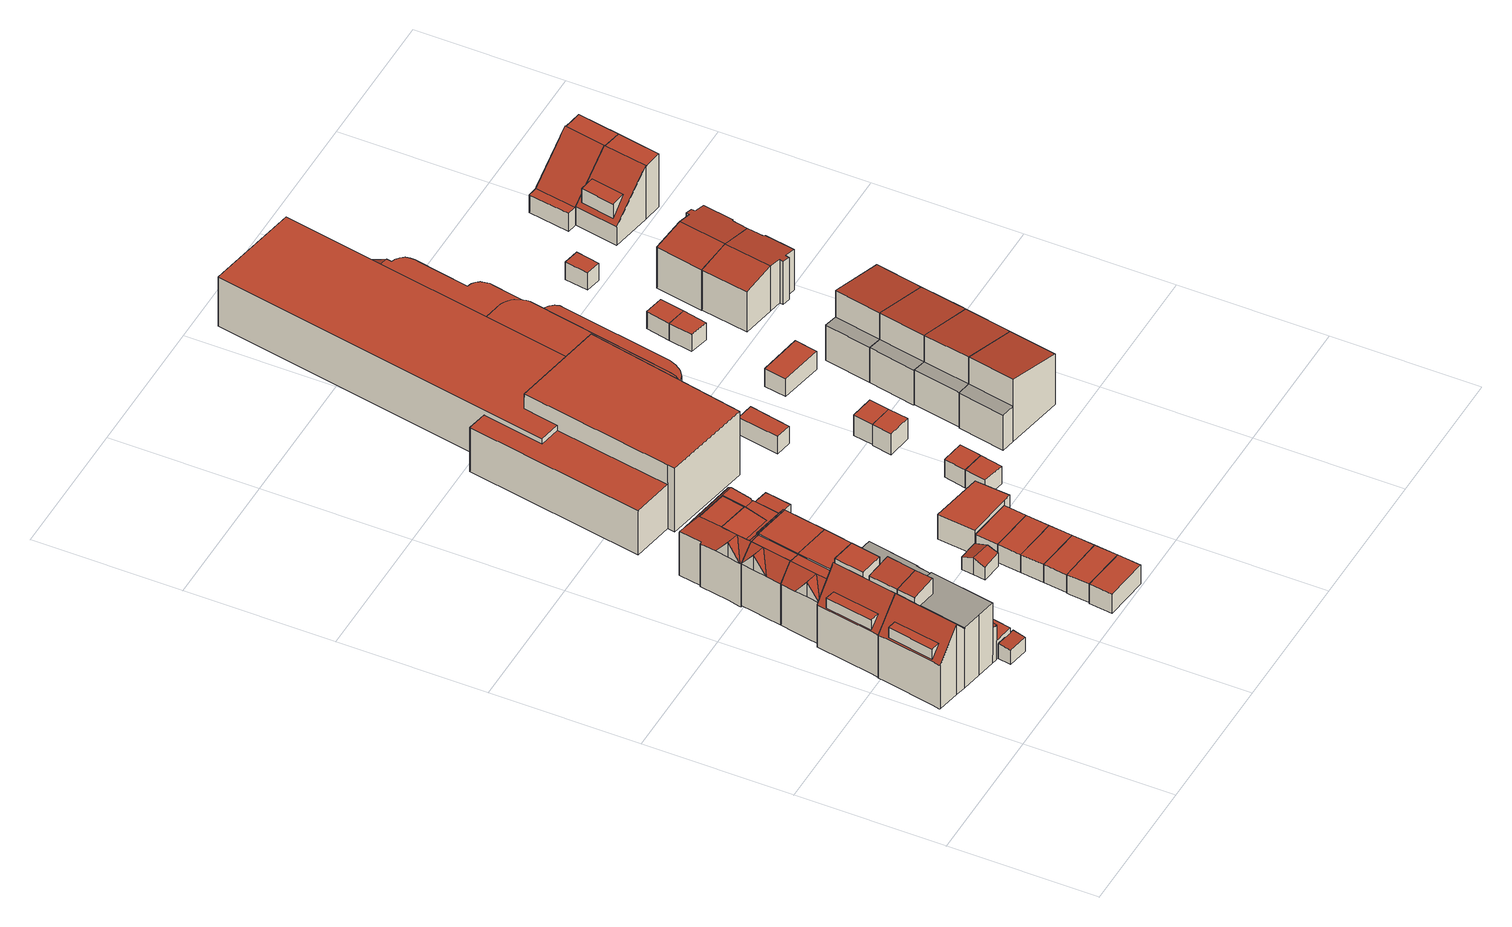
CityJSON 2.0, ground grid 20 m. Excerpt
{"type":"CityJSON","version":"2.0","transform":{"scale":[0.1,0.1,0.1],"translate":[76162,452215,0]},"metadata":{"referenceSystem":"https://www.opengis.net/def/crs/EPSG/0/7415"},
"CityObjects":{
"building1":{"type":"Building","attributes":{"Volume":985.79,"Dakoppervlakte":87.23,"Muuroppervlakte":390.51,"Vloeroppervlakte":123.59,"hoogte_Z_max_in_m_NAP":12.57,"GEB_DOEL":"woonfunctie","dateOfConstruction":"1930-01-01","measuredHeight":11.74},"children":["building1-1"],"geometry":[{"type":"MultiSurface","lod":"2","boundaries":[[[0,1,2,3,4,5,6,7,8,9,10,11,12,13,14,15,16,17,18,19,20,21]],[[22,23,24,25]],[[26,27,28,29,30]],[[31,32,33,34,35,36,37,38,39,40,41,42]],[[43,44,45,46,47]],[[48,49,50,51]],[[52,53,54,55]],[[56,57,58,59,60,61,62],[63,64,65,66]],[[67,68,58,57,69,70]],[[71,56,62]],[[72,73,74,75]],[[76,77,78,79,80,81,82,83]],[[70,69,82,81]],[[9,8,83,82,69]],[[8,7,44,76,83]],[[0,21,78,77,52]],[[78,21,20,79]],[[3,2,40,39]],[[1,41,40,2]],[[37,5,4,3,39,38]],[[44,7,6,5,37,46]],[[24,23,43,47]],[[1,0,52,55,41]],[[29,28,54,53]],[[47,46,37,36,24]],[[49,34,33,50]],[[28,27,31,42]],[[26,32,31,27]],[[42,41,55,54,28]],[[50,33,32,26,30,51]],[[48,22,25,35,34,49]],[[23,22,48,51,30,29,53,52,77,76,44,43]],[[69,57,10,9]],[[60,59,16,15,14,13,12,71,62,61]],[[71,12,11,10,57,56]],[[68,18,17,16,59,58]],[[75,79,20,19,18,68,72]],[[67,73,72,68]],[[74,80,79,75]],[[80,74,73,67,70,81]],[[35,25,24,36]],[[84,63,66,85]],[[66,65,85]],[[65,64,84,85]],[[64,63,84]]],"semantics":{"surfaces":[{"type":"GroundSurface"},{"type":"OuterFloorSurface"},{"type":"RoofSurface"},{"type":"WallSurface"}],"values":[0,1,1,2,2,2,2,2,2,2,2,1,3,3,3,3,3,3,3,3,3,3,3,3,3,3,3,3,3,3,3,3,3,3,3,3,3,3,3,3,3,2,3,3,3]}}]},
"building1-1":{"type":"BuildingInstallation","attributes":{"relationToConstruction":"outside"},"parents":["building1"],"geometry":[{"type":"MultiSurface","lod":"2","boundaries":[[[84,63,66,85]],[[66,65,85]],[[65,64,84,85]],[[64,63,84]]],"semantics":{"surfaces":[{"type":"RoofSurface"},{"type":"WallSurface"}],"values":[0,1,1,1]}}]},
"building2":{"type":"Building","attributes":{"Volume":12.25,"Dakoppervlakte":5.34,"Muuroppervlakte":21.79,"Vloeroppervlakte":5.33,"hoogte_Z_max_in_m_NAP":3.14,"GEB_DOEL":"onbekend","dateOfConstruction":"1930-01-01","measuredHeight":2.36},"geometry":[{"type":"Solid","lod":"2","boundaries":[[[[86,87,88,4]],[[89,90,91,92]],[[89,92,86,4]],[[4,88,90,89]],[[87,91,90,88]],[[91,87,86,92]]]],"semantics":{"surfaces":[{"type":"GroundSurface"},{"type":"RoofSurface"},{"type":"WallSurface"}],"values":[[0,1,2,2,2,2]]}}]},
"building3":{"type":"Building","attributes":{"Volume":968.01,"Dakoppervlakte":81.92,"Muuroppervlakte":411.8,"Vloeroppervlakte":108.68,"hoogte_Z_max_in_m_NAP":12.57,"GEB_DOEL":"woonfunctie","dateOfConstruction":"1930-01-01","measuredHeight":11.71},"children":["building3-1"],"geometry":[{"type":"Solid","lod":"2","boundaries":[[[[93,94,95,96,97,98,99,100,101,102,103,104,105,106,107,108,109,110,111,112,113,114,115,116]],[[117,118,119,120,121]],[[122,123,124,125,126,127]],[[128,129,130,131]],[[132,133,134,135,136]],[[137,138,139,59,58,140],[141,142,143,144]],[[145,146,140,58,68,147,148,149]],[[150,151,152,153]],[[154,72,75,155]],[[156,157,158,159,160,161,79,78,162,163]],[[162,78,93,116]],[[116,115,134,163,162]],[[149,148,160,159]],[[123,122,127,109,108,107]],[[110,126,125,111]],[[126,110,109,127]],[[107,106,130,129,123]],[[131,119,118,128]],[[115,114,135,134]],[[114,113,112,121,132,136,135]],[[112,111,125,117,121]],[[133,132,121,120]],[[128,118,124,123,129]],[[133,120,119,131,130,156,163,134]],[[58,97,96,68]],[[100,138,137,101]],[[138,100,99,98,59,139]],[[58,59,98,97]],[[140,146,103,102,101,137]],[[151,150,146,145]],[[72,68,96,95,94,79,75]],[[72,154,147,68]],[[157,156,130,106,105]],[[93,78,79,94]],[[152,158,157,153]],[[150,153,157,105,104,103,146]],[[158,152,151,145,149,159]],[[75,79,161,155]],[[154,155,161,160,148,147]],[[117,125,124,118]],[[164,142,141,165]],[[141,144,165]],[[164,165,144,143]],[[143,142,164]]]],"semantics":{"surfaces":[{"type":"GroundSurface"},{"type":"OuterFloorSurface"},{"type":"RoofSurface"},{"type":"WallSurface"}],"values":[[0,1,2,2,2,2,2,2,2,1,3,3,3,3,3,3,3,3,3,3,3,3,3,3,3,3,3,3,3,3,3,3,3,3,3,3,3,3,3,3,2,3,3,3]]}}]},
"building3-1":{"type":"BuildingInstallation","attributes":{"relationToConstruction":"outside"},"parents":["building3"],"geometry":[{"type":"MultiSurface","lod":"2","boundaries":[[[164,142,141,165]],[[141,144,165]],[[164,165,144,143]],[[143,142,164]]],"semantics":{"surfaces":[{"type":"RoofSurface"},{"type":"WallSurface"}],"values":[0,1,1,1]}}]},
"building4":{"type":"Building","attributes":{"Volume":493.57,"Dakoppervlakte":54.8,"Muuroppervlakte":266.29,"Vloeroppervlakte":64.6,"hoogte_Z_max_in_m_NAP":9.84,"GEB_DOEL":"woonfunctie","dateOfConstruction":"1925-01-01","measuredHeight":8.9},"geometry":[{"type":"Solid","lod":"2","boundaries":[[[[166,108,167,168,169,170,171,101,172,173,174,175,176,177,178,179]],[[180,181,182,183]],[[184,185,186,187]],[[188,189,190,191]],[[192,193,194]],[[192,194,195]],[[196,192,195]],[[197,198,193,192]],[[196,199,200,197,192]],[[199,201,202,200]],[[202,189,188,181,178,177]],[[190,201,169,168,182,191]],[[187,179,178,181,180]],[[183,182,168,167,184]],[[187,186,166,179]],[[166,186,185,108]],[[183,184,187,180]],[[188,191,182,181]],[[197,200,176,175,174,198]],[[193,198,174,173,172,101,195,203]],[[196,195,101,171,170,169,201,199]],[[200,202,177,176]],[[203,195,194]],[[194,193,203]],[[189,202,201,190]],[[184,167,108,185]]]],"semantics":{"surfaces":[{"type":"GroundSurface"},{"type":"OuterFloorSurface"},{"type":"RoofSurface"},{"type":"WallSurface"}],"values":[[0,1,1,2,2,2,2,2,2,2,3,3,3,3,3,3,3,3,3,3,3,3,3,3,3,3]]}}]},
"building5":{"type":"Building","attributes":{"Volume":495.86,"Dakoppervlakte":55.96,"Muuroppervlakte":270.55,"Vloeroppervlakte":62.1,"hoogte_Z_max_in_m_NAP":9.84,"GEB_DOEL":"woonfunctie","dateOfConstruction":"1925-01-01","measuredHeight":8.95},"geometry":[{"type":"Solid","lod":"2","boundaries":[[[[204,205,206,207,166,179,178,177,176,175,174,208,209,210,211,212]],[[181,180,213,214,215]],[[186,216,217,187]],[[188,218,219,189]],[[220,221,222]],[[222,223,220]],[[224,223,222]],[[197,222,221,198]],[[200,202,225,226]],[[226,224,222,197,200]],[[204,212,225,219,218,215]],[[178,181,188,189,202,177]],[[214,205,204,215]],[[180,181,178,179,187]],[[179,166,186,187]],[[207,206,217,216]],[[217,206,205,214,213,180,187]],[[218,188,181,215]],[[223,224,226,211,210]],[[227,223,210,209,208,174,198,221]],[[197,198,174,175,176,177,202,200]],[[225,212,211,226]],[[227,221,220]],[[220,223,227]],[[219,225,202,189]],[[186,166,207,216]]]],"semantics":{"surfaces":[{"type":"GroundSurface"},{"type":"OuterFloorSurface"},{"type":"RoofSurface"},{"type":"WallSurface"}],"values":[[0,1,1,2,2,2,2,2,2,2,3,3,3,3,3,3,3,3,3,3,3,3,3,3,3,3]]}}]},
"building6":{"type":"Building","attributes":{"Volume":734.08,"Dakoppervlakte":132.28,"Muuroppervlakte":306.81,"Vloeroppervlakte":100.16,"hoogte_Z_max_in_m_NAP":9.84,"GEB_DOEL":"woonfunctie","dateOfConstruction":"1925-01-01","measuredHeight":9.11},"geometry":[{"type":"Solid","lod":"2","boundaries":[[[[228,229,230,231,232,233,234,235,236,237,238,239,240,241,242,243,244,245,246]],[[247,248,249,250]],[[251,252,219,218]],[[253,226,225,254]],[[255,256,257]],[[255,258,256]],[[224,255,257,223]],[[259,260,261,262,263,258,255]],[[224,226,253,264,265,266,259,255]],[[214,267,268,269,270,266,265,271,215]],[[272,273,269,268,274]],[[275,276,261,260,273,272]],[[272,274,275]],[[259,266,270,277]],[[273,277,270,269]],[[278,279,280,281]],[[282,283,284,285]],[[232,276,275,233]],[[261,276,232,231,230,262]],[[262,230,229,263]],[[226,224,223,244,243]],[[214,215,241,240,281]],[[267,248,236,235,268]],[[274,268,235,234,233,275]],[[218,219,225,242,241,215]],[[264,253,254]],[[226,243,242,225]],[[252,254,225,219]],[[271,251,218,215]],[[265,264,254,252,251,271]],[[286,257,256]],[[263,229,228,246,245,244,223,257,286,258]],[[281,240,239,278]],[[278,239,238,279]],[[250,279,238,237,247]],[[248,247,237,236]],[[250,249,280,279]],[[281,280,249,248,267,214]],[[259,283,282,260]],[[285,273,260,282]],[[273,285,284,277]],[[284,283,259,277]],[[256,258,286]]]],"semantics":{"surfaces":[{"type":"GroundSurface"},{"type":"OuterFloorSurface"},{"type":"RoofSurface"},{"type":"WallSurface"}],"values":[[0,1,2,2,2,2,2,2,2,2,2,2,2,2,2,2,2,3,3,3,3,3,3,3,3,3,3,3,3,3,3,3,3,3,3,3,3,3,3,3,3,3,3]]}}]},
"building7":{"type":"Building","attributes":{"Volume":57.65,"Dakoppervlakte":19.54,"Muuroppervlakte":55.02,"Vloeroppervlakte":19.54,"hoogte_Z_max_in_m_NAP":3.78,"GEB_DOEL":"overige gebruiksfunctie","dateOfConstruction":"1999-01-01","measuredHeight":2.95},"geometry":[{"type":"Solid","lod":"2","boundaries":[[[[287,288,289,290]],[[291,292,293,294]],[[290,294,293,287]],[[290,289,291,294]],[[291,289,288,292]],[[288,287,293,292]]]],"semantics":{"surfaces":[{"type":"GroundSurface"},{"type":"RoofSurface"},{"type":"WallSurface"}],"values":[[0,1,2,2,2,2]]}}]},
"building8":{"type":"Building","attributes":{"Volume":56.15,"Dakoppervlakte":19.52,"Muuroppervlakte":53.61,"Vloeroppervlakte":19.52,"hoogte_Z_max_in_m_NAP":3.78,"GEB_DOEL":"overige gebruiksfunctie","dateOfConstruction":"1999-01-01","measuredHeight":2.88},"geometry":[{"type":"Solid","lod":"2","boundaries":[[[[295,296,297,298,299]],[[300,301,294,293,302]],[[298,300,302,299]],[[300,298,297,296,294,301]],[[295,293,294,296]],[[295,299,302,293]]]],"semantics":{"surfaces":[{"type":"GroundSurface"},{"type":"RoofSurface"},{"type":"WallSurface"}],"values":[[0,1,2,2,2,2]]}}]},
"building9":{"type":"Building","attributes":{"Volume":22.44,"Dakoppervlakte":10.22,"Muuroppervlakte":27.28,"Vloeroppervlakte":9.63,"hoogte_Z_max_in_m_NAP":3.41,"GEB_DOEL":"onbekend","dateOfConstruction":"1930-01-01","measuredHeight":2.63},"geometry":[{"type":"Solid","lod":"2","boundaries":[[[[303,304,305,306,307,308]],[[309,310,311,312]],[[311,313,314,312]],[[308,307,310,309]],[[305,304,314,313]],[[303,312,314,304]],[[310,307,306,305,313,311]],[[303,308,309,312]]]],"semantics":{"surfaces":[{"type":"GroundSurface"},{"type":"RoofSurface"},{"type":"WallSurface"}],"values":[[0,1,1,2,2,2,2,2]]}}]},
"building10":{"type":"Building","attributes":{"Volume":55.06,"Dakoppervlakte":19.52,"Muuroppervlakte":52.57,"Vloeroppervlakte":19.52,"hoogte_Z_max_in_m_NAP":3.78,"GEB_DOEL":"overige gebruiksfunctie","dateOfConstruction":"1999-01-01","measuredHeight":2.82},"geometry":[{"type":"Solid","lod":"2","boundaries":[[[[315,316,317,318]],[[319,300,302,320]],[[318,319,320,315]],[[318,317,300,319]],[[300,317,316,302]],[[316,315,320,302]]]],"semantics":{"surfaces":[{"type":"GroundSurface"},{"type":"RoofSurface"},{"type":"WallSurface"}],"values":[[0,1,2,2,2,2]]}}]},
"building11":{"type":"Building","attributes":{"Volume":55.03,"Dakoppervlakte":19.51,"Muuroppervlakte":52.55,"Vloeroppervlakte":19.51,"hoogte_Z_max_in_m_NAP":3.78,"GEB_DOEL":"overige gebruiksfunctie","dateOfConstruction":"1999-01-01","measuredHeight":2.82},"geometry":[{"type":"Solid","lod":"2","boundaries":[[[[321,315,318,322]],[[323,324,319,320]],[[322,324,323,321]],[[319,324,322,318]],[[315,320,319,318]],[[315,321,323,320]]]],"semantics":{"surfaces":[{"type":"GroundSurface"},{"type":"RoofSurface"},{"type":"WallSurface"}],"values":[[0,1,2,2,2,2]]}}]},
"building12":{"type":"Building","attributes":{"Volume":55.5,"Dakoppervlakte":19.75,"Muuroppervlakte":52.58,"Vloeroppervlakte":19.75,"hoogte_Z_max_in_m_NAP":3.78,"GEB_DOEL":"overige gebruiksfunctie","dateOfConstruction":"1999-01-01","measuredHeight":2.81},"geometry":[{"type":"Solid","lod":"2","boundaries":[[[[325,321,322,326]],[[327,328,324,323]],[[326,328,327,325]],[[326,322,324,328]],[[321,323,324,322]],[[327,323,321,325]]]],"semantics":{"surfaces":[{"type":"GroundSurface"},{"type":"RoofSurface"},{"type":"WallSurface"}],"values":[[0,1,2,2,2,2]]}}]},
"building13":{"type":"Building","attributes":{"Volume":54.33,"Dakoppervlakte":19.54,"Muuroppervlakte":51.82,"Vloeroppervlakte":19.54,"hoogte_Z_max_in_m_NAP":3.78,"GEB_DOEL":"overige gebruiksfunctie","dateOfConstruction":"1999-01-01","measuredHeight":2.78},"geometry":[{"type":"Solid","lod":"2","boundaries":[[[[329,325,326,330]],[[331,332,328,327]],[[330,332,331,329]],[[330,326,328,332]],[[325,327,328,326]],[[325,329,331,327]]]],"semantics":{"surfaces":[{"type":"GroundSurface"},{"type":"RoofSurface"},{"type":"WallSurface"}],"values":[[0,1,2,2,2,2]]}}]},
"building14":{"type":"Building","attributes":{"Volume":25.53,"Dakoppervlakte":11.36,"Muuroppervlakte":30.41,"Vloeroppervlakte":11.36,"hoogte_Z_max_in_m_NAP":2.63,"GEB_DOEL":"onbekend","dateOfConstruction":"1925-01-01","measuredHeight":2.3},"geometry":[{"type":"Solid","lod":"2","boundaries":[[[[333,334,335,336]],[[337,338,339,340]],[[340,339,335,334]],[[334,333,337,340]],[[333,336,338,337]],[[335,339,338,336]]]],"semantics":{"surfaces":[{"type":"GroundSurface"},{"type":"RoofSurface"},{"type":"WallSurface"}],"values":[[0,1,2,2,2,2]]}}]},
"building15":{"type":"Building","attributes":{"Volume":138.2,"Dakoppervlakte":36.28,"Muuroppervlakte":93.65,"Vloeroppervlakte":36.28,"hoogte_Z_max_in_m_NAP":4.46,"GEB_DOEL":"onbekend","dateOfConstruction":"1999-01-01","measuredHeight":3.81},"geometry":[{"type":"Solid","lod":"2","boundaries":[[[[341,342,343,344,345]],[[346,347,348,349,350]],[[345,348,347,341]],[[345,344,349,348]],[[344,343,350,349]],[[342,346,350,343]],[[342,341,347,346]]]],"semantics":{"surfaces":[{"type":"GroundSurface"},{"type":"RoofSurface"},{"type":"WallSurface"}],"values":[[0,1,2,2,2,2,2]]}}]},
"building16":{"type":"Building","attributes":{"Volume":27.37,"Dakoppervlakte":9.5,"Muuroppervlakte":35.52,"Vloeroppervlakte":9.5,"hoogte_Z_max_in_m_NAP":3.74,"GEB_DOEL":"onbekend","dateOfConstruction":"1999-01-01","measuredHeight":2.88},"geometry":[{"type":"Solid","lod":"2","boundaries":[[[[351,352,353,354]],[[355,356,357,358]],[[351,354,355,358]],[[355,354,353,356]],[[356,353,352,357]],[[351,358,357,352]]]],"semantics":{"surfaces":[{"type":"GroundSurface"},{"type":"RoofSurface"},{"type":"WallSurface"}],"values":[[0,1,2,2,2,2]]}}]},
"building17":{"type":"Building","attributes":{"Volume":26.94,"Dakoppervlakte":9.5,"Muuroppervlakte":34.96,"Vloeroppervlakte":9.5,"hoogte_Z_max_in_m_NAP":3.74,"GEB_DOEL":"onbekend","dateOfConstruction":"1999-01-01","measuredHeight":2.83},"geometry":[{"type":"Solid","lod":"2","boundaries":[[[[352,351,359,360,361]],[[357,362,363,364,358]],[[358,351,352,357]],[[357,352,361,360,363,362]],[[364,363,360,359]],[[358,364,359,351]]]],"semantics":{"surfaces":[{"type":"GroundSurface"},{"type":"RoofSurface"},{"type":"WallSurface"}],"values":[[0,1,2,2,2,2]]}}]},
"building18":{"type":"Building","attributes":{"Volume":34.54,"Dakoppervlakte":13.11,"Muuroppervlakte":42.15,"Vloeroppervlakte":13.11,"hoogte_Z_max_in_m_NAP":3.57,"GEB_DOEL":"onbekend","dateOfConstruction":"2016-01-01","measuredHeight":2.63},"geometry":[{"type":"Solid","lod":"2","boundaries":[[[[365,366,367,368]],[[369,370,371,372]],[[365,368,370,369]],[[368,367,371,370]],[[366,372,371,367]],[[366,365,369,372]]]],"semantics":{"surfaces":[{"type":"GroundSurface"},{"type":"RoofSurface"},{"type":"WallSurface"}],"values":[[0,1,2,2,2,2]]}}]},
"building19":{"type":"Building","attributes":{"Volume":9701.47,"Dakoppervlakte":1337.52,"Muuroppervlakte":1464.94,"Vloeroppervlakte":1333.33,"hoogte_Z_max_in_m_NAP":10.81,"GEB_DOEL":"onderwijsfunctie","dateOfConstruction":"2016-01-01","measuredHeight":9.97},"geometry":[{"type":"Solid","lod":"2","boundaries":[[[[373,374,375,376,377,378,379,380,381,382,383,384,385,386,387,388,389,390,391,392,393,394,395,396,397,398,399,400,401,402,403,404,405,406,407,408,409,410,411,412,413,414,415,416]],[[417,418,419,420,421,422]],[[423,424,425,426,427]],[[428,429,430,431,432,433]],[[434,435,436,437,438,439,440,441,442,443,444,445,446,447,448,449,450,451,452,453,454,455,456,457,458,459,460,461,462,463,464,465,466,467,468,469,470,471,472]],[[454,473,474,455]],[[475,476,477,478,479,480,481,482,483,484,485,486,487,488,489,490,491,492,493]],[[382,417,422,383]],[[417,382,381,431,430,418]],[[377,376,424,423]],[[375,478,477,425,424,376]],[[423,427,428,378,377]],[[431,381,380,432]],[[432,380,379,433]],[[379,378,428,433]],[[386,385,473,454]],[[384,474,473,385]],[[467,466,413,412]],[[468,467,412,411]],[[411,410,469,468]],[[410,409,470,469]],[[470,409,408,471]],[[471,408,407,472]],[[406,434,472,407]],[[405,435,434,406]],[[435,405,404,436]],[[403,437,436,404]],[[403,402,438,437]],[[439,438,402,401]],[[439,401,400,399,441,440]],[[399,398,442,441]],[[397,443,442,398]],[[445,444,396,395]],[[395,394,446,445]],[[448,447,446,394,393,392]],[[391,449,448,392]],[[390,450,449,391]],[[389,451,450,390]],[[452,451,389,388]],[[453,452,388,387]],[[386,454,453,387]],[[478,375,374,479]],[[374,373,480,479]],[[373,416,481,480]],[[416,415,482,481]],[[415,414,483,482]],[[484,483,414,413,466]],[[466,465,485,484]],[[464,486,485,465]],[[486,464,463,487]],[[487,463,462,488]],[[461,489,488,462]],[[460,490,489,461]],[[490,460,459,491]],[[492,491,459,458]],[[493,492,458,457]],[[456,475,493,457]],[[419,418,430,429]],[[456,455,474,384,383,422,421,476,475]],[[428,427,426,420,419,429]],[[476,421,420,426,425,477]],[[396,444,443,397]]]],"semantics":{"surfaces":[{"type":"GroundSurface"},{"type":"RoofSurface"},{"type":"WallSurface"}],"values":[[0,1,1,1,1,1,1,2,2,2,2,2,2,2,2,2,2,2,2,2,2,2,2,2,2,2,2,2,2,2,2,2,2,2,2,2,2,2,2,2,2,2,2,2,2,2,2,2,2,2,2,2,2,2,2,2,2,2,2,2,2,2]]}}]},
"building20":{"type":"Building","attributes":{"Volume":30.49,"Dakoppervlakte":9.07,"Muuroppervlakte":40.66,"Vloeroppervlakte":9.07,"hoogte_Z_max_in_m_NAP":3.74,"GEB_DOEL":"onbekend","dateOfConstruction":"1999-01-01","measuredHeight":3.36},"geometry":[{"type":"Solid","lod":"2","boundaries":[[[[494,495,496,497]],[[498,499,500,501]],[[497,496,501,500]],[[496,495,498,501]],[[494,499,498,495]],[[499,494,497,500]]]],"semantics":{"surfaces":[{"type":"GroundSurface"},{"type":"RoofSurface"},{"type":"WallSurface"}],"values":[[0,1,2,2,2,2]]}}]},
"building21":{"type":"Building","attributes":{"Volume":29.18,"Dakoppervlakte":9.07,"Muuroppervlakte":38.93,"Vloeroppervlakte":9.07,"hoogte_Z_max_in_m_NAP":3.74,"GEB_DOEL":"onbekend","dateOfConstruction":"1999-01-01","measuredHeight":3.22},"geometry":[{"type":"Solid","lod":"2","boundaries":[[[[502,503,504,505]],[[500,499,506,507]],[[505,499,500,502]],[[505,504,506,499]],[[503,507,506,504]],[[503,502,500,507]]]],"semantics":{"surfaces":[{"type":"GroundSurface"},{"type":"RoofSurface"},{"type":"WallSurface"}],"values":[[0,1,2,2,2,2]]}}]},
"building22":{"type":"Building","attributes":{"Volume":535.11,"Dakoppervlakte":54.92,"Muuroppervlakte":277.89,"Vloeroppervlakte":65.65,"hoogte_Z_max_in_m_NAP":10.68,"GEB_DOEL":"woonfunctie","dateOfConstruction":"1999-01-01","measuredHeight":9.64},"geometry":[{"type":"Solid","lod":"2","boundaries":[[[[508,509,510,511,512,513]],[[514,515,516,517]],[[518,519,520,521]],[[521,508,513,518]],[[514,519,518,513,512]],[[509,508,521,520,517]],[[509,517,516,510]],[[514,512,511,515]],[[516,515,511,510]],[[519,514,517,520]]]],"semantics":{"surfaces":[{"type":"GroundSurface"},{"type":"OuterFloorSurface"},{"type":"RoofSurface"},{"type":"WallSurface"}],"values":[[0,1,2,3,3,3,3,3,3,3]]}}]},
"building23":{"type":"Building","attributes":{"Volume":50.68,"Dakoppervlakte":18.69,"Muuroppervlakte":49.53,"Vloeroppervlakte":18.69,"hoogte_Z_max_in_m_NAP":3.75,"GEB_DOEL":"onbekend","dateOfConstruction":"1999-01-01","measuredHeight":2.71},"geometry":[{"type":"Solid","lod":"2","boundaries":[[[[522,523,524,525]],[[526,527,528,529]],[[525,529,528,522]],[[525,524,526,529]],[[523,527,526,524]],[[523,522,528,527]]]],"semantics":{"surfaces":[{"type":"GroundSurface"},{"type":"RoofSurface"},{"type":"WallSurface"}],"values":[[0,1,2,2,2,2]]}}]},
"building24":{"type":"Building","attributes":{"Volume":530.64,"Dakoppervlakte":54.43,"Muuroppervlakte":276.71,"Vloeroppervlakte":65.23,"hoogte_Z_max_in_m_NAP":10.68,"GEB_DOEL":"woonfunctie","dateOfConstruction":"1999-01-01","measuredHeight":9.63},"geometry":[{"type":"Solid","lod":"2","boundaries":[[[[530,531,532,533,534,535,536]],[[515,514,537,538,539]],[[540,541,519,518]],[[518,535,534,540]],[[534,533,537,541,540]],[[536,535,518,519,514]],[[538,537,533,532]],[[538,532,531,530,515,539]],[[514,515,530,536]],[[541,537,514,519]]]],"semantics":{"surfaces":[{"type":"GroundSurface"},{"type":"OuterFloorSurface"},{"type":"RoofSurface"},{"type":"WallSurface"}],"values":[[0,1,2,3,3,3,3,3,3,3]]}}]},
"building25":{"type":"Building","attributes":{"Volume":531.37,"Dakoppervlakte":54.29,"Muuroppervlakte":277.31,"Vloeroppervlakte":65.14,"hoogte_Z_max_in_m_NAP":10.68,"GEB_DOEL":"woonfunctie","dateOfConstruction":"1999-01-01","measuredHeight":9.65},"geometry":[{"type":"Solid","lod":"2","boundaries":[[[[542,543,544,545,546,547,548,549]],[[538,537,550,551,552]],[[541,540,553,554,555]],[[547,546,550,555,554]],[[540,541,537,542,549]],[[540,549,548,547,554,553]],[[551,550,546,545]],[[551,545,544,543,538,552]],[[542,537,538,543]],[[537,541,555,550]]]],"semantics":{"surfaces":[{"type":"GroundSurface"},{"type":"OuterFloorSurface"},{"type":"RoofSurface"},{"type":"WallSurface"}],"values":[[0,1,2,3,3,3,3,3,3,3]]}}]},
"building26":{"type":"Building","attributes":{"Volume":24.26,"Dakoppervlakte":8.98,"Muuroppervlakte":32.56,"Vloeroppervlakte":8.98,"hoogte_Z_max_in_m_NAP":3.68,"GEB_DOEL":"onbekend","dateOfConstruction":"1960-01-01","measuredHeight":2.7},"geometry":[{"type":"Solid","lod":"2","boundaries":[[[[556,557,558,559]],[[560,561,562,563]],[[558,557,561,560]],[[557,556,562,561]],[[562,556,559,563]],[[559,558,560,563]]]],"semantics":{"surfaces":[{"type":"GroundSurface"},{"type":"RoofSurface"},{"type":"WallSurface"}],"values":[[0,1,2,2,2,2]]}}]},
"building27":{"type":"Building","attributes":{"Volume":24.41,"Dakoppervlakte":8.98,"Muuroppervlakte":32.76,"Vloeroppervlakte":8.98,"hoogte_Z_max_in_m_NAP":3.68,"GEB_DOEL":"onbekend","dateOfConstruction":"1960-01-01","measuredHeight":2.72},"geometry":[{"type":"Solid","lod":"2","boundaries":[[[[564,559,558,565]],[[560,563,566,567]],[[558,559,563,560]],[[559,564,566,563]],[[565,567,566,564]],[[567,565,558,560]]]],"semantics":{"surfaces":[{"type":"GroundSurface"},{"type":"RoofSurface"},{"type":"WallSurface"}],"values":[[0,1,2,2,2,2]]}}]},
"building28":{"type":"Building","attributes":{"Volume":530.9,"Dakoppervlakte":53.9,"Muuroppervlakte":277.88,"Vloeroppervlakte":64.83,"hoogte_Z_max_in_m_NAP":10.68,"GEB_DOEL":"woonfunctie","dateOfConstruction":"1999-01-01","measuredHeight":9.69},"geometry":[{"type":"Solid","lod":"2","boundaries":[[[[568,569,570,547,546,545,571,572]],[[573,574,575,551,550]],[[576,577,555,554,578]],[[554,555,550,546,547]],[[554,547,570,569,576,578]],[[573,577,576,569,568]],[[572,574,573,568]],[[574,572,571,545,551,575]],[[546,550,551,545]],[[577,573,550,555]]]],"semantics":{"surfaces":[{"type":"GroundSurface"},{"type":"OuterFloorSurface"},{"type":"RoofSurface"},{"type":"WallSurface"}],"values":[[0,1,2,3,3,3,3,3,3,3]]}}]},
"building29":{"type":"Building","attributes":{"Volume":411.42,"Dakoppervlakte":61.99,"Muuroppervlakte":215,"Vloeroppervlakte":60.98,"hoogte_Z_max_in_m_NAP":8.33,"GEB_DOEL":"woonfunctie","dateOfConstruction":"1960-01-01","measuredHeight":7.17},"geometry":[{"type":"Solid","lod":"2","boundaries":[[[[579,580,581,582,583,584,585,586,587,588,589,590,591]],[[592,593,594,595,596,597,598,599,600,601,602]],[[598,597,603,604]],[[581,580,599,598]],[[579,591,601,600]],[[591,590,602,601]],[[592,602,590,589]],[[587,594,593,592,589,588]],[[595,594,587,586]],[[586,585,596,595]],[[603,597,596,585,584,583]],[[583,582,604,603]],[[581,598,604,582]],[[599,580,579,600]]]],"semantics":{"surfaces":[{"type":"GroundSurface"},{"type":"RoofSurface"},{"type":"WallSurface"}],"values":[[0,1,1,2,2,2,2,2,2,2,2,2,2,2]]}}]},
"building30":{"type":"Building","attributes":{"Volume":18.55,"Dakoppervlakte":7.01,"Muuroppervlakte":28.63,"Vloeroppervlakte":7.01,"hoogte_Z_max_in_m_NAP":3.49,"GEB_DOEL":"onbekend","dateOfConstruction":"1989-01-01","measuredHeight":2.65},"geometry":[{"type":"Solid","lod":"2","boundaries":[[[[605,606,607,608]],[[609,610,611,612]],[[605,608,609,612]],[[609,608,607,610]],[[606,611,610,607]],[[606,605,612,611]]]],"semantics":{"surfaces":[{"type":"GroundSurface"},{"type":"RoofSurface"},{"type":"WallSurface"}],"values":[[0,1,2,2,2,2]]}}]},
"building31":{"type":"Building","attributes":{"Volume":418.1,"Dakoppervlakte":61.95,"Muuroppervlakte":218.64,"Vloeroppervlakte":60.94,"hoogte_Z_max_in_m_NAP":8.33,"GEB_DOEL":"woonfunctie","dateOfConstruction":"1960-01-01","measuredHeight":7.28},"geometry":[{"type":"Solid","lod":"2","boundaries":[[[[613,614,615,616,617,618,619,620,621,622,623,624,625]],[[603,597,626,627]],[[628,629,630,631,632,633,634,626,597,596,635]],[[615,614,627,626]],[[596,597,603,613,625,624]],[[624,623,635,596]],[[628,635,623,622]],[[629,628,622,621,620,630]],[[631,630,620,619]],[[619,618,632,631]],[[633,632,618,617]],[[617,616,634,633]],[[615,626,634,616]],[[614,613,603,627]]]],"semantics":{"surfaces":[{"type":"GroundSurface"},{"type":"RoofSurface"},{"type":"WallSurface"}],"values":[[0,1,1,2,2,2,2,2,2,2,2,2,2,2]]}}]},
"building32":{"type":"Building","attributes":{"Volume":339.27,"Dakoppervlakte":49.14,"Muuroppervlakte":179,"Vloeroppervlakte":49.8,"hoogte_Z_max_in_m_NAP":9.46,"GEB_DOEL":"woonfunctie","dateOfConstruction":"1989-01-01","measuredHeight":8.5},"children":["building32-1"],"geometry":[{"type":"Solid","lod":"2","boundaries":[[[[636,637,638,639,640,641]],[[642,643,644,645],[646,647,648,649]],[[650,651,652,653]],[[637,636,644,643]],[[653,645,644,636,641]],[[653,641,640,650]],[[650,640,639,651]],[[652,651,639,638]],[[645,653,652,642]],[[637,643,642,652,638]],[[654,646,649,655]],[[655,649,648]],[[654,655,648,647]],[[647,646,654]]]],"semantics":{"surfaces":[{"type":"GroundSurface"},{"type":"RoofSurface"},{"type":"WallSurface"}],"values":[[0,1,1,2,2,2,2,2,2,2,1,2,2,2]]}}]},
"building32-1":{"type":"BuildingInstallation","attributes":{"relationToConstruction":"outside"},"parents":["building32"],"geometry":[{"type":"MultiSurface","lod":"2","boundaries":[[[654,646,649,655]],[[655,649,648]],[[654,655,648,647]],[[647,646,654]]],"semantics":{"surfaces":[{"type":"RoofSurface"},{"type":"WallSurface"}],"values":[0,1,1,1]}}]},
"building33":{"type":"Building","attributes":{"Volume":336.11,"Dakoppervlakte":69.29,"Muuroppervlakte":181.75,"Vloeroppervlakte":56.23,"hoogte_Z_max_in_m_NAP":9.46,"GEB_DOEL":"woonfunctie","dateOfConstruction":"1989-01-01","measuredHeight":8.41},"geometry":[{"type":"Solid","lod":"2","boundaries":[[[[656,657,658,659,660,639,638,637,661,662,663,664]],[[665,666,667,668]],[[669,670,665,668,643,642]],[[671,672,652,651]],[[669,672,659,658,670]],[[667,663,662,661,668]],[[665,657,656,664,666]],[[667,666,664,663]],[[643,668,661,637,638,652,642]],[[651,652,638,639]],[[651,639,660,671]],[[672,671,660,659]],[[642,652,672,669]],[[670,658,657,665]]]],"semantics":{"surfaces":[{"type":"GroundSurface"},{"type":"RoofSurface"},{"type":"WallSurface"}],"values":[[0,1,1,1,2,2,2,2,2,2,2,2,2,2]]}}]}
},
"vertices":[
[123,182,8],[130,181,8],[158,176,8],[141,87,8],[117,91,8],[115,92,8],[112,92,8],[107,93,8],[80,98,8],[53,103,8],[39,106,8],[8,112,8],[7,112,8],[7,113,8],[9,122,8],[21,189,8],[23,201,8],[55,195,8],[58,194,8],[69,192,8],[94,188,8],[121,182,8],[115,135,41],[108,98,41],[116,97,41],[122,133,41],[128,162,41],[130,176,41],[129,176,41],[122,177,41],[120,163,41],[130,176,38],[128,162,38],[128,161,38],[123,133,38],[122,133,38],[116,97,38],[115,92,38],[117,91,38],[141,87,38],[158,176,38],[130,181,38],[129,176,38],[108,98,62],[107,93,62],[112,92,62],[115,92,62],[116,97,62],[115,135,73],[123,133,73],[128,161,73],[120,163,73],[123,182,63],[122,177,63],[129,176,63],[130,181,63],[8,112,77],[39,106,118],[55,195,118],[23,201,75],[21,189,76],[9,122,76],[7,113,76],[23,122,94],[11,124,78],[22,187,78],[34,185,94],[54,169,114],[58,194,115],[53,103,101],[65,167,101],[7,112,77],[58,194,122],[54,169,122],[90,163,126],[94,188,126],[107,93,102],[123,182,102],[121,182,102],[94,188,102],[90,163,102],[65,167,102],[53,103,102],[80,98,102],[11,124,94],[22,187,94],
[146,86,8],[142,68,8],[114,73,8],[117,91,31],[114,73,30],[142,68,30],[146,86,31],
[121,182,9],[94,188,9],[69,192,9],[58,194,9],[55,195,9],[23,201,9],[25,210,9],[39,289,9],[44,288,9],[71,284,9],[73,283,9],[85,281,9],[105,277,9],[139,271,9],[147,270,9],[157,268,9],[173,265,9],[164,219,9],[139,225,9],[136,225,9],[135,223,9],[131,201,9],[126,201,9],[125,202,9],[139,225,42],[145,258,42],[137,260,42],[131,226,42],[136,225,42],[157,268,37],[147,270,37],[145,258,37],[139,225,37],[164,219,37],[173,265,37],[145,258,65],[147,270,65],[139,271,65],[137,260,65],[136,225,73],[131,226,73],[126,201,73],[131,201,73],[135,223,73],[44,288,83],[39,289,75],[25,210,75],[71,284,118],[50,273,93],[39,209,93],[26,212,77],[37,276,77],[66,242,116],[73,283,116],[65,234,115],[77,232,101],[78,240,101],[73,283,123],[66,242,123],[98,237,124],[105,277,124],[65,234,122],[101,228,126],[139,271,102],[105,277,102],[98,237,102],[78,240,102],[77,232,102],[101,228,102],[125,202,102],[126,201,102],[26,212,93],[37,276,93],
[167,323,9],[143,271,9],[128,273,9],[77,282,9],[63,285,9],[62,285,9],[47,306,9],[50,323,9],[54,344,9],[72,341,9],[73,341,9],[87,338,9],[138,329,9],[152,326,9],[152,326,72],[138,329,72],[128,273,72],[143,271,72],[143,271,42],[157,268,42],[167,323,42],[152,326,42],[138,329,98],[87,338,98],[77,282,98],[128,273,98],[65,303,97],[50,323,74],[47,306,97],[44,288,74],[62,285,97],[72,341,97],[54,344,74],[63,285,96],[73,341,96],[77,282,96],[87,338,96],[47,306,74],
[148,386,9],[162,383,9],[157,355,9],[172,352,9],[58,365,9],[61,383,9],[64,401,9],[82,397,9],[97,395,9],[157,355,72],[162,383,72],[148,386,72],[172,352,42],[157,355,42],[148,386,98],[97,395,98],[61,383,97],[58,365,74],[79,380,97],[64,401,74],[82,397,97],[97,395,96],[82,397,96],[61,383,74],
[71,438,7],[74,460,7],[76,459,7],[81,490,7],[81,491,7],[177,475,7],[171,442,7],[170,440,7],[172,440,7],[188,437,7],[183,411,7],[178,380,7],[162,383,7],[148,386,7],[97,395,7],[82,397,7],[64,401,7],[64,403,7],[68,420,7],[188,437,42],[172,440,42],[168,415,42],[183,411,42],[148,388,98],[97,397,98],[83,400,96],[97,397,96],[85,417,97],[68,420,97],[64,403,74],[71,438,74],[89,439,97],[94,471,97],[81,490,76],[76,459,76],[74,460,74],[97,397,77],[101,396,72],[104,417,72],[172,440,72],[170,440,72],[154,443,72],[148,410,72],[148,388,72],[156,460,97],[139,463,97],[171,442,75],[177,475,74],[81,491,74],[133,431,97],[178,380,38],[183,411,38],[168,415,40],[162,383,40],[94,471,96],[89,439,96],[133,431,96],[139,463,96],[68,420,74],
[312,32,8],[308,0,8],[247,7,8],[251,39,8],[247,7,38],[308,0,38],[312,32,38],[251,39,38],
[312,32,9],[251,39,9],[254,66,9],[254,70,9],[315,64,9],[254,70,38],[254,66,38],[315,64,38],
[235,183,8],[237,199,8],[265,196,8],[263,178,8],[261,163,8],[233,166,8],[233,166,28],[261,163,29],[263,178,34],[235,183,34],[265,196,28],[237,199,28],
[319,95,10],[315,64,10],[254,70,10],[258,102,10],[258,102,38],[319,95,38],
[322,127,10],[261,134,10],[322,127,38],[261,134,38],
[326,159,10],[265,166,10],[326,159,38],[265,166,38],
[330,190,10],[269,197,10],[330,190,38],[269,197,38],
[231,420,3],[201,426,3],[208,462,3],[238,456,3],[231,420,26],[238,456,25],[208,462,25],[201,426,26],
[346,236,6],[342,189,6],[330,190,6],[269,197,6],[274,249,6],[342,189,45],[346,236,45],[274,249,45],[269,197,45],[330,190,45],
[366,259,9],[397,254,9],[391,224,9],[361,230,9],[361,230,37],[391,224,37],[397,254,37],[366,259,37],
[372,289,9],[403,284,9],[398,257,9],[398,257,37],[403,284,37],[372,289,37],
[354,534,9],[343,478,9],[321,482,9],[331,538,9],[354,534,36],[331,538,36],[321,482,36],[343,478,36],
[303,603,8],[295,603,8],[289,604,8],[269,506,8],[145,529,8],[147,539,8],[90,549,8],[133,791,8],[160,786,8],[229,1169,8],[359,1145,8],[350,1093,8],[395,1085,8],[384,1026,8],[383,1019,8],[388,1017,8],[393,1013,8],[397,1008,8],[398,1002,8],[398,996,8],[384,921,8],[384,920,8],[390,918,8],[394,915,8],[398,910,8],[399,905,8],[400,899,8],[387,828,8],[386,824,8],[392,822,8],[396,819,8],[400,814,8],[402,808,8],[401,802,8],[374,650,8],[370,640,8],[364,631,8],[355,625,8],[344,621,8],[333,622,8],[324,623,8],[322,616,8],[317,610,8],[310,605,8],[229,1169,85],[145,702,85],[174,697,85],[183,745,85],[284,727,85],[359,1145,85],[145,529,108],[269,506,108],[312,722,108],[183,745,108],[147,539,108],[147,539,77],[174,697,77],[145,702,77],[160,786,77],[133,791,77],[90,549,77],[401,802,46],[402,808,46],[400,814,46],[396,819,46],[392,822,46],[386,824,46],[387,828,46],[400,899,46],[399,905,46],[398,910,46],[394,915,46],[390,918,46],[384,920,46],[384,921,46],[398,996,46],[398,1002,46],[397,1008,46],[393,1013,46],[388,1017,46],[383,1019,46],[384,1026,46],[339,1034,46],[308,862,46],[343,856,46],[347,854,46],[351,851,46],[355,848,46],[357,845,46],[359,840,46],[361,836,46],[362,832,46],[362,827,46],[324,623,46],[333,622,46],[344,621,46],[355,625,46],[364,631,46],[370,640,46],[374,650,46],[395,1085,12],[350,1093,12],[308,862,77],[284,727,77],[312,722,77],[289,604,77],[295,603,77],[303,603,77],[310,605,77],[317,610,77],[322,616,77],[324,623,77],[362,827,77],[362,832,77],[361,836,77],[359,840,77],[357,845,77],[355,848,77],[351,851,77],[347,854,77],[343,856,77],
[421,387,4],[417,360,4],[384,365,4],[389,392,4],[417,360,37],[421,387,37],[389,392,37],[384,365,37],
[389,392,5],[394,419,5],[426,414,5],[421,387,5],[426,414,37],[394,419,37],
[543,230,10],[463,245,10],[444,248,10],[456,312,10],[475,309,10],[555,295,10],[475,309,65],[456,312,65],[444,248,65],[463,245,65],[555,295,89],[475,309,107],[463,245,107],[543,230,89],
[479,538,10],[473,507,10],[414,518,10],[419,548,10],[414,518,38],[473,507,38],[479,538,38],[419,548,38],
[456,312,11],[457,315,11],[468,377,11],[486,373,11],[567,359,11],[555,295,11],[475,309,11],[486,373,65],[468,377,65],[457,315,65],[567,359,89],[486,373,107],
[486,373,10],[468,377,10],[468,378,10],[480,441,10],[498,437,10],[578,423,10],[568,364,10],[567,359,10],[498,437,65],[480,441,65],[468,378,65],[568,364,89],[578,423,89],[498,437,107],
[461,646,10],[435,652,10],[441,684,10],[468,679,10],[441,684,37],[435,652,37],[461,646,37],[468,679,37],
[474,712,10],[448,717,10],[474,712,37],[448,717,37],
[510,501,10],[590,487,10],[579,427,10],[492,504,10],[492,505,10],[510,501,65],[492,505,65],[492,504,65],[590,487,89],[510,501,107],[579,427,89],
[555,592,12],[556,597,12],[538,600,12],[493,608,12],[504,673,12],[549,665,12],[593,658,12],[589,635,12],[591,634,12],[591,633,12],[584,592,12],[567,595,12],[566,590,12],[584,592,75],[591,633,75],[591,634,75],[589,635,75],[593,658,75],[549,665,83],[538,600,83],[556,597,80],[555,592,80],[566,590,78],[567,595,78],[504,673,75],[493,608,75],
[506,838,8],[500,806,8],[479,810,8],[484,842,8],[484,842,35],[479,810,35],[500,806,35],[506,838,35],
[504,673,11],[516,738,11],[560,730,11],[579,727,11],[580,732,11],[590,730,11],[590,725,11],[606,722,11],[599,682,11],[599,680,11],[597,680,11],[593,658,11],[549,665,11],[560,730,83],[516,738,75],[599,680,75],[599,682,75],[606,722,75],[590,725,78],[590,730,78],[580,732,80],[579,727,80],[597,680,75],
[562,814,10],[573,873,10],[628,863,10],[655,858,10],[645,800,10],[618,804,10],[628,863,95],[573,873,39],[562,814,39],[618,804,95],[590,819,66],[569,822,44],[577,867,44],[598,864,66],[645,800,93],[655,858,93],[628,863,93],[618,804,93],[569,822,66],[577,867,66],
[580,929,10],[581,929,10],[582,929,10],[638,919,10],[665,915,10],[572,873,10],[571,873,10],[559,875,10],[568,931,10],[581,929,38],[568,931,38],[559,875,38],[572,873,38],[638,919,95],[582,929,40],[665,915,93],[638,919,93]
]}
